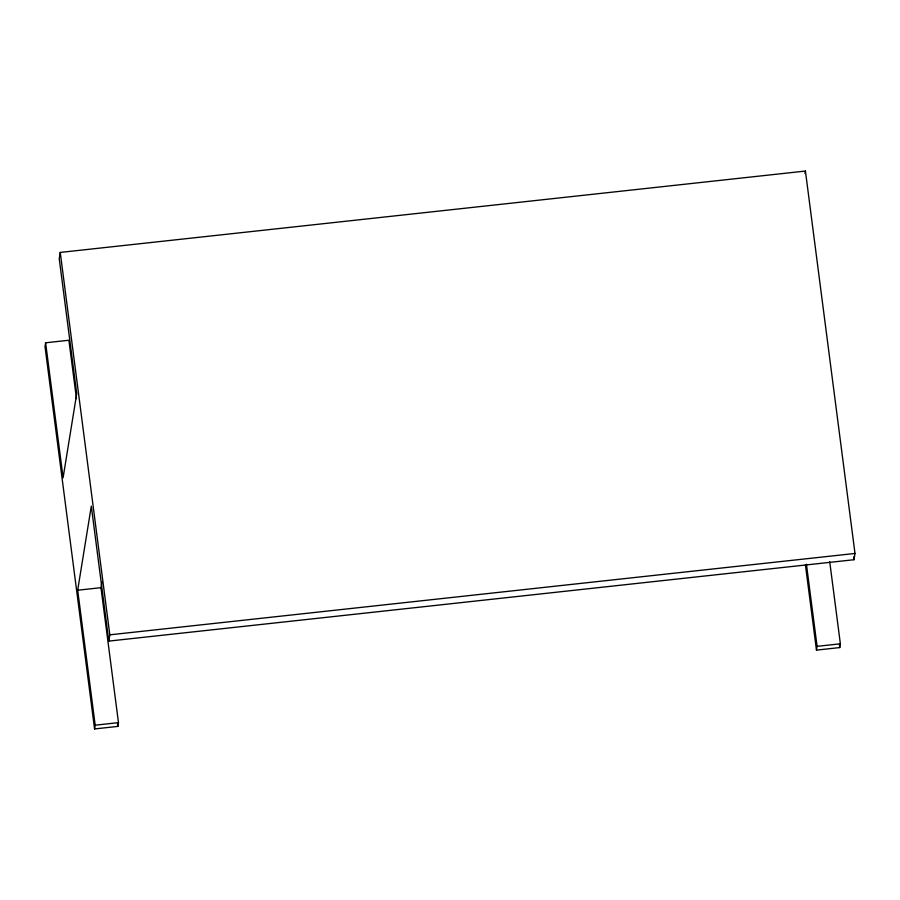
<?xml version="1.0" encoding="UTF-8"?>
<svg xmlns="http://www.w3.org/2000/svg" width="900" height="900" viewBox="0 0 900 900"><rect width="100%" height="100%" fill="white"/><g stroke="black" fill="none" stroke-linecap="round" stroke-linejoin="round"><path stroke-width="1.35" d="M76.478 398.678L68.895 340.245L45.608 342.787L45 346.545L94.579 728.944L117.855 726.401L118.474 722.644L100.969 587.678L101.869 582.165M94.579 728.944L95.186 725.186L77.681 590.22L91.305 506.137L108.799 641.104L853.988 559.721L855 553.455L805.421 171.056L60.244 252.428L59.231 258.705L76.725 393.671L63.101 477.754L45.608 342.787M108.799 641.104L109.823 634.826L60.244 252.428M805.016 173.565L805.421 171.056M829.721 561.712L840.364 643.804L839.756 647.572L816.469 650.115L817.076 646.346L806.434 564.255M77.681 590.22L100.969 587.678M109.823 634.826L855 553.455M95.186 725.186L118.474 722.644M817.076 646.346L840.364 643.804M853.627 556.942L853.988 559.721M839.396 644.794L839.756 647.572M805.477 565.29L816.469 650.115M117.495 723.623L117.855 726.401"/></g></svg>
